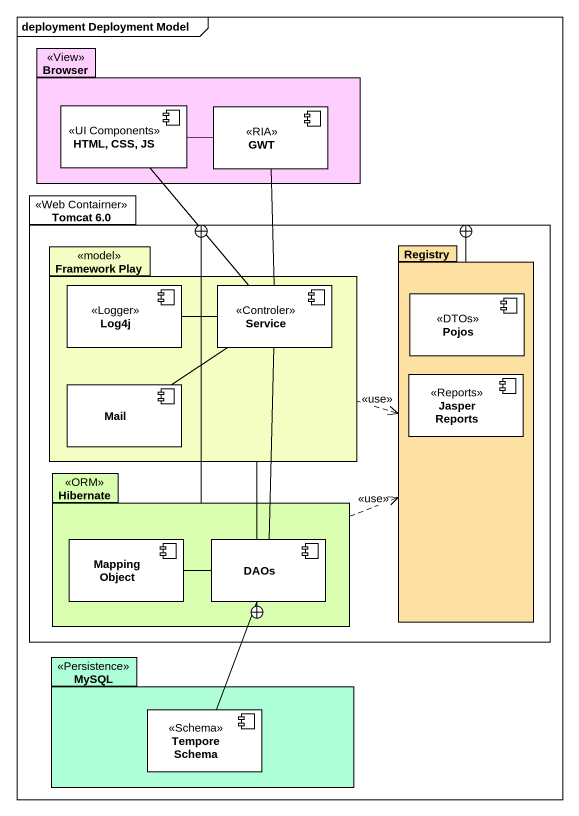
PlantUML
@startuml
mainframe deployment Deployment Model
package Browser <<View>> #FECFFE {
  component "HTML, CSS, JS" as HTML_CSS_JS <<UI Components>> #FFFFFF
  component GWT <<RIA>> #FFFFFF
}
package "Tomcat 6.0" as Tomcat_6_0 <<Web Contairner>> {
  package "Framework Play" as Framework_Play <<model>> #F5FEC2 {
    component Log4j <<Logger>> #FFFFFF
    component Service <<Controler>> #FFFFFF
    component Mail #FFFFFF
  }
  package Registry #FDE1A2 {
    component Pojos <<DTOs>> #FFFFFF
    component "Jasper Reports" as Jasper_Reports <<Reports>> #FFFFFF
  }
  package Hibernate <<ORM>> #D9FEAF {
    component "Mapping Object" as Mapping_Object #FFFFFF
    component DAOs #FFFFFF
  }
}
package MySQL <<Persistence>> #AEFFD7 {
  component "Tempore Schema" as Tempore_Schema <<Schema>> #FFFFFF
}
HTML_CSS_JS -- Service
GWT -left- HTML_CSS_JS
GWT -- Service
Framework_Play --+ Tomcat_6_0
Framework_Play .right.> Registry : <<use>>
Registry -left-+ Tomcat_6_0
Service -left- Log4j
Service -- Mail
Service -- DAOs
Hibernate -up-+ Tomcat_6_0
Hibernate .right.> Registry : <<use>>
DAOs -left- Mapping_Object
DAOs -- Tempore_Schema
@enduml
